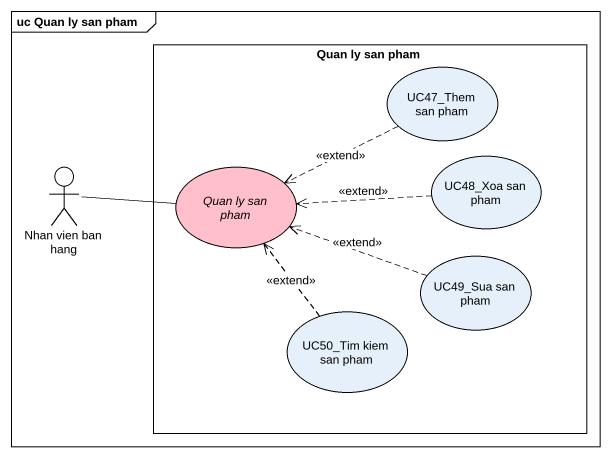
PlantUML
@startuml
mainframe uc Quan ly san pham
rectangle "Quan ly san pham" as Quan_ly_san_pham {
  usecase "UC47_Them san pham" as UC47_Them_san_pham
  usecase "Quan ly san pham" as Quan_ly_san_pham_2 #FFC0CB
  usecase "UC48_Xoa san pham" as UC48_Xoa_san_pham
  usecase "UC49_Sua san pham" as UC49_Sua_san_pham
  usecase "UC50_Tim kiem san pham" as UC50_Tim_kiem_san_pham
}
actor "Nhan vien ban hang" as Nhan_vien_ban_hang
UC47_Them_san_pham .left.> Quan_ly_san_pham_2 : <<extend>>
Nhan_vien_ban_hang -right- Quan_ly_san_pham_2
UC48_Xoa_san_pham .left.> Quan_ly_san_pham_2 : <<extend>>
UC49_Sua_san_pham .left.> Quan_ly_san_pham_2 : <<extend>>
UC50_Tim_kiem_san_pham .up.> Quan_ly_san_pham_2 : <<extend>>
@enduml
